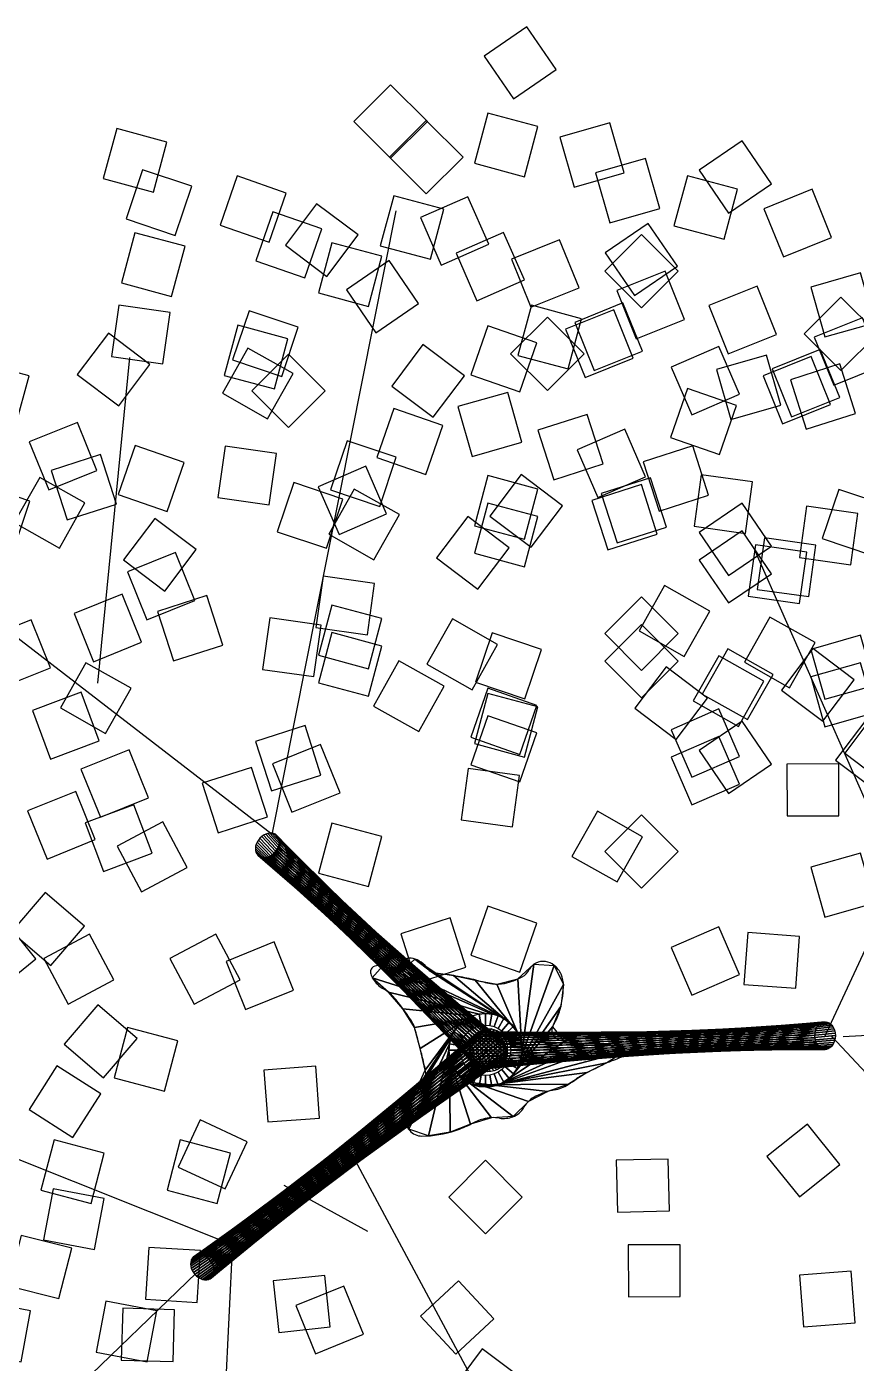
# Model space of a CAD drawing. Extents: x 186.4 to 233.1, y 208.5 to 248.3.
# Drawn here: x 188.636 to 191.114, y 219.913 to 223.906 of the extents above; entities that cross this region are included whole.
import ezdxf

# ---------------------------------------------------------------- set-up
doc = ezdxf.new("R2010")
doc.units = 0
doc.header["$MEASUREMENT"] = 0
doc.layers.get('0').update_dxf_attribs({"linetype": 'CONTINUOUS'})

msp = doc.modelspace()

# ---------------------------------------------------------------- linework, layer by layer
at = {"extrusion": (6.99446e-33, -1, -1.83772e-16)}
for p, q in [((189.3689, 221.4927, 3.9059), (189.7389, 223.3565, 4.9132)), ((188.8481, 221.9449, 4.3033), (188.944, 222.918, 5.201)), ((189.3689, 221.4927, 3.8579), (188.2656, 222.3424, 4.6939)), ((191.0751, 220.8897, 2.974), (192.3154, 220.9582, 3.8168))]:
    msp.add_line(p, q, dxfattribs=at)
for p, q in [((191.0203, 220.8897, 2.9877), (191.7124, 222.3835, 3.899)), ((191.2464, 221.3556, 3.2549), (190.8079, 222.3492, 3.2549)), ((191.0409, 220.8897, 2.9877), (191.9865, 219.8755, 3.899)), ((190.013, 220.8485, 1.7748), (189.1881, 220.1687, 2.7409)), ((189.2293, 220.2754, 2.6999), (188.3753, 220.6156, 3.2892)), ((189.6018, 220.547, 2.1928), (190.1021, 219.6151, 2.3298)), ((189.2499, 220.2754, 2.6999), (189.1948, 219.1012, 3.3166)), ((187.9915, 219.0738, 4.1731), (189.1427, 220.1839, 2.741))]:
    msp.add_line(p, q)
at = {"extrusion": (1, 0, 0)}
msp.add_line((189.6542, 220.3072, 2.7889), (189.405, 220.4442, 4.5226), dxfattribs=at)
msp.add_circle((190.0061, 220.8485, 0.3837), 0.1096)
at = {"extrusion": (0.668965, 4.71754e-17, 0.743294)}
msp.add_circle((220.8921, -139.9816, 130.012), 0.0411, dxfattribs=at)
for centre, radius, start, end in [((189.6771, 221.0848), 0.014, 116.5651, 165.1534), ((189.6909, 221.0571), 0.045, 90, 116.5651), ((189.6909, 221.0764), 0.0257, 38.5047, 90), ((189.7704, 221.1038), 0.0121, 154.9901, 208.6478), ((189.7882, 221.0955), 0.0317, 135, 154.9901), ((189.7515, 221.0935), 0.00945, 327.236, 28.6478), ((189.78, 221.1037), 0.0201, 109.8356, 135), ((189.7804, 221.1025), 0.0215, 78.6901, 109.8356), ((189.7663, 221.0318), 0.0935, 63.9144, 78.6901), ((189.7833, 221.0665), 0.0549, 31.0844, 63.9144), ((190.1746, 221.0707), 0.0421, 114.8329, 153.7271), ((190.1788, 221.0615), 0.0523, 82.875, 114.8329), ((190.1789, 221.0617), 0.052, 50.8437, 82.875), ((190.1663, 221.0463), 0.072, 23.9625, 50.8437), ((189.6855, 221.0825), 0.0228, 165.1534, 194.0362), ((189.7158, 221.0901), 0.054, 194.0362, 212.6826), ((189.7424, 221.1072), 0.0856, 212.6826, 239.7151), ((189.7336, 221.1104), 0.0289, 218.5047, 266.8249), ((189.7359, 221.1505), 0.0691, 266.8249, 284.0362), ((189.7498, 221.0945), 0.0114, 284.0362, 327.236), ((189.8552, 221.1099), 0.0291, 211.0844, 256.7005), ((189.9153, 221.3641), 0.2904, 256.7005, 262.7921), ((189.7734, 220.2418), 0.8409, 79.2134, 82.7921), ((189.7324, 220.0266), 1.06, 76.2545, 79.2134), ((190.0128, 221.2647), 0.2222, 282.9946, 297.6136), ((190.0933, 221.1109), 0.0486, 297.6136, 333.7271), ((190.1567, 221.042), 0.0825, 358.8846, 23.9625), ((189.6257, 220.9073), 0.1459, 39.0892, 59.7151), ((190.1424, 221.7029), 0.6658, 256.2545, 259.9882), ((190.0424, 221.1363), 0.0904, 259.9882, 282.9946), ((189.9612, 221.0458), 0.2779, 350.5377, 358.8846), ((189.1282, 220.5032), 0.7868, 33.6901, 39.0892), ((189.924, 221.052), 0.3157, 342.7063, 350.5377), ((189.7082, 220.8898), 0.0898, 17.6607, 33.6901), ((190.1129, 220.9932), 0.1178, 326.6173, 342.7063), ((189.2744, 220.7517), 0.545, 15.2551, 17.6607), ((190.2312, 220.9076), 0.0265, 174.3056, 198.4349), ((190.2449, 220.9062), 0.0403, 146.6173, 174.3056), ((190.2312, 220.9076), 0.0265, 198.4349, 222.5541), ((186.7337, 220.0588), 3.1784, 14.259, 15.2551), ((190.24, 220.9156), 0.0384, 222.5541, 249.444), ((190.2989, 221.0728), 0.2063, 249.444, 260.9596), ((190.3439, 221.3554), 0.4924, 260.9596, 265.2364), ((190.3666, 221.6273), 0.7652, 265.2364, 268.6669), ((190.3509, 220.954), 0.0917, 268.6669, 288.5891), ((190.3962, 220.8192), 0.0504, 81.6064, 108.5891), ((190.4004, 220.8474), 0.0219, 9.4623, 81.6064), ((188.3928, 220.4804), 1.4667, 12.5288, 14.259), ((190.4774, 220.5722), 0.2618, 109.8232, 116.0338), ((190.3259, 220.9923), 0.1848, 289.8232, 297.2171), ((190.4004, 220.8474), 0.0219, 297.2171, 9.4623), ((189.7942, 220.775), 0.0342, 309.1341, 8.4744), ((189.5637, 220.7406), 0.2672, 8.4744, 12.5288), ((190.5255, 220.3468), 0.4851, 116.5651, 118.508), ((193.2104, 214.977), 6.4888, 116.0338, 116.56505), ((189.8881, 220.6595), 0.1147, 129.1341, 160.4895), ((190.1903, 220.8466), 0.1186, 280.5887, 301.7835), ((190.069, 221.0424), 0.349, 301.7835, 306.8337), ((190.3553, 220.6602), 0.1286, 118.508, 126.8337), ((190.1543, 220.5652), 0.3971, 160.4895, 165.9638), ((190.1949, 220.635), 0.0854, 116.4237, 150.0684), ((190.251, 220.5221), 0.2115, 100.5887, 116.4237), ((189.8628, 220.638), 0.0966, 165.9638, 177.0743), ((190.0654, 220.7095), 0.064, 290.997, 330.0684), ((189.8036, 220.6411), 0.0373, 177.0743, 201.8014), ((189.8319, 220.6524), 0.0679, 201.8014, 220.0793), ((189.8173, 220.9049), 0.3126, 288.6134, 297.9226), ((190.0474, 220.4708), 0.1788, 105.6032, 117.9226), ((190.0299, 220.5333), 0.1138, 80.7564, 105.6032), ((190.0606, 220.7221), 0.0774, 260.7564, 290.997), ((189.8157, 220.6387), 0.0466, 220.0793, 270), ((189.8157, 220.9097), 0.3176, 270, 288.6134)]:
    msp.add_arc(centre, radius, start, end)
for points in [[(190.0898, 223.6908, 3.7414), (190.2178, 223.7784, 3.6318), (190.1302, 223.9064, 3.5222), (190.0023, 223.8188, 3.6318)], [(189.7228, 223.5139, 3.2206), (189.8325, 223.6235, 3.111), (189.7228, 223.7332, 3.0014), (189.6132, 223.6235, 3.111)], [(189.8294, 223.4073, 3.8716), (189.9391, 223.5169, 3.762), (189.8294, 223.6266, 3.6523), (189.7198, 223.5169, 3.762)], [(190.1226, 223.4581, 5.0228), (190.1629, 223.6078, 4.9132), (190.0132, 223.6481, 4.8036), (189.9729, 223.4984, 4.9132)], [(190.271, 223.4274, 3.0779), (190.4201, 223.47, 2.9683), (190.3775, 223.6191, 2.8587), (190.2284, 223.5765, 2.9683)], [(189.014, 223.4121, 3.81), (189.0543, 223.5619, 3.7003), (188.9046, 223.6022, 3.5907), (188.8643, 223.4525, 3.7003)], [(190.7325, 223.3497, 4.9954), (190.8605, 223.4372, 4.8858), (190.7729, 223.5652, 4.7761), (190.6449, 223.4776, 4.8858)], [(190.3776, 223.3208, 3.7289), (190.5267, 223.3634, 3.6193), (190.4841, 223.5125, 3.5096), (190.335, 223.4699, 3.6193)], [(189.0795, 223.2826, 4.9954), (189.1289, 223.4296, 4.8858), (188.9819, 223.479, 4.7761), (188.9325, 223.332, 4.8858)], [(189.3597, 223.2629, 3.3234), (189.4107, 223.4093, 3.2138), (189.2643, 223.4604, 3.1042), (189.2133, 223.314, 3.2138)], [(190.7188, 223.2712, 4.0292), (190.7591, 223.4209, 3.9196), (190.6094, 223.4612, 3.81), (190.5691, 223.3115, 3.9196)], [(190.8962, 223.2188, 3.529), (191.04, 223.2768, 3.4194), (190.982, 223.4206, 3.3097), (190.8382, 223.3626, 3.4194)], [(189.5321, 223.1606, 4.9829), (189.6255, 223.2844, 4.8733), (189.5017, 223.3777, 4.7636), (189.4083, 223.2539, 4.8733)], [(189.8416, 223.2115, 3.7894), (189.8819, 223.3612, 3.6798), (189.7322, 223.4015, 3.5701), (189.6919, 223.2518, 3.6798)], [(189.8736, 223.1944, 3.3783), (190.0158, 223.2563, 3.2686), (189.9539, 223.3985, 3.159), (189.8117, 223.3366, 3.2686)], [(189.4663, 223.1563, 3.9744), (189.5173, 223.3027, 3.8648), (189.3709, 223.3538, 3.7551), (189.3199, 223.2074, 3.8648)], [(190.4515, 223.1031, 3.762), (190.5794, 223.1906, 3.6523), (190.4919, 223.3186, 3.5427), (190.3639, 223.231, 3.6523)], [(189.0684, 223.1007, 4.413), (189.1087, 223.2505, 4.3033), (188.959, 223.2908, 4.1937), (188.9187, 223.141, 4.3033)], [(189.6567, 223.071, 5.064), (189.697, 223.2207, 4.9543), (189.5472, 223.261, 4.8447), (189.5069, 223.1113, 4.9543)], [(189.9802, 223.0878, 4.0292), (190.1224, 223.1497, 3.9196), (190.0605, 223.2919, 3.81), (189.9183, 223.23, 3.9196)], [(190.142, 223.0681, 2.9123), (190.2858, 223.1261, 2.8026), (190.2278, 223.2699, 2.693), (190.084, 223.2119, 2.8026)], [(190.4721, 223.0661, 5.1256), (190.5817, 223.1758, 5.016), (190.4721, 223.2854, 4.9063), (190.3625, 223.1758, 5.016)], [(189.6783, 222.9923, 4.3856), (189.8062, 223.0799, 4.2759), (189.7187, 223.2078, 4.1663), (189.5907, 223.1203, 4.2759)], [(190.4568, 222.9741, 4.8173), (190.6006, 223.0321, 4.7076), (190.5426, 223.1759, 4.598), (190.3988, 223.1179, 4.7076)], [(191.0203, 222.9796, 4.9829), (191.1694, 223.0222, 4.8733), (191.1268, 223.1713, 4.7636), (190.9777, 223.1287, 4.8733)], [(190.7317, 222.9293, 2.8712), (190.8755, 222.9873, 2.7615), (190.8175, 223.1311, 2.6519), (190.6737, 223.0731, 2.7615)], [(191.0683, 222.8793, 4.132), (191.1779, 222.9889, 4.0224), (191.0683, 223.0985, 3.9127), (190.9586, 222.9889, 4.0224)], [(189.0424, 222.8994, 5.1256), (189.0639, 223.053, 5.016), (188.9103, 223.0745, 4.9063), (188.8889, 222.9209, 5.016)], [(189.3973, 222.8614, 3.392), (189.4467, 223.0084, 3.2823), (189.2997, 223.0578, 3.1727), (189.2503, 222.9108, 3.2823)], [(190.2528, 222.8841, 4.0703), (190.2931, 223.0338, 3.9607), (190.1434, 223.0741, 3.8511), (190.1031, 222.9244, 3.9607)], [(190.3036, 222.8585, 5.8314), (190.4474, 222.9165, 5.7218), (190.3894, 223.0603, 5.6121), (190.2456, 223.0023, 5.7218)], [(190.331, 222.8792, 2.4874), (190.4748, 222.9372, 2.3778), (190.4168, 223.081, 2.2682), (190.273, 223.023, 2.3778)], [(189.3756, 222.8244, 3.8305), (189.4159, 222.9741, 3.7209), (189.2662, 223.0144, 3.6112), (189.2259, 222.8647, 3.7209)], [(190.1911, 222.8195, 3.8922), (190.3007, 222.9292, 3.7825), (190.1911, 223.0388, 3.6729), (190.0814, 222.9292, 3.7825)], [(191.0465, 222.8353, 4.7761), (191.1903, 222.8933, 4.6665), (191.1323, 223.0371, 4.5569), (190.9885, 222.9791, 4.6665)], [(188.9104, 222.7739, 4.0167), (189.0038, 222.8977, 3.9071), (188.88, 222.991, 3.7974), (188.7866, 222.8672, 3.9071)], [(190.1089, 222.8152, 5.2284), (190.16, 222.9616, 5.1188), (190.0136, 223.0127, 5.0091), (189.9625, 222.8663, 5.1188)], [(189.3552, 222.7352, 5.2832), (189.4314, 222.8702, 5.1736), (189.2964, 222.9464, 5.064), (189.2201, 222.8114, 5.1736)], [(189.8499, 222.7394, 3.3794), (189.9433, 222.8632, 3.2698), (189.8195, 222.9565, 3.1602), (189.7261, 222.8327, 3.2698)], [(190.6229, 222.7467, 5.2832), (190.765, 222.8085, 5.1736), (190.7031, 222.9507, 5.064), (190.561, 222.8888, 5.1736)], [(190.9207, 222.7404, 2.4463), (191.0645, 222.7984, 2.3367), (191.0065, 222.9422, 2.227), (190.8627, 222.8842, 2.3367)], [(188.6024, 222.7136, 4.4541), (188.6427, 222.8633, 4.3444), (188.493, 222.9037, 4.2348), (188.4527, 222.7539, 4.3444)], [(189.4179, 222.7088, 4.5158), (189.5275, 222.8184, 4.4061), (189.4179, 222.9281, 4.2965), (189.3082, 222.8184, 4.4061)], [(190.7393, 222.733, 3.7495), (190.8883, 222.7756, 3.6398), (190.8458, 222.9247, 3.5302), (190.6967, 222.8821, 3.6398)], [(190.8933, 222.7197, 5.7903), (191.0371, 222.7777, 5.6807), (190.9791, 222.9215, 5.571), (190.8353, 222.8635, 5.6807)], [(190.9644, 222.7037, 3.6935), (191.1121, 222.7512, 3.5838), (191.0647, 222.8988, 3.4742), (190.917, 222.8514, 3.5838)], [(189.9661, 222.6223, 4.373), (190.1151, 222.6649, 4.2634), (190.0725, 222.814, 4.1538), (189.9235, 222.7714, 4.2634)], [(190.7051, 222.6283, 4.2348), (190.7562, 222.7747, 4.1252), (190.6098, 222.8258, 4.0155), (190.5587, 222.6794, 4.1252)], [(189.8279, 222.5686, 3.995), (189.879, 222.715, 3.8853), (189.7326, 222.7661, 3.7757), (189.6815, 222.6197, 3.8853)], [(190.2102, 222.553, 3.0767), (190.3579, 222.6005, 2.9671), (190.3104, 222.7481, 2.8575), (190.1628, 222.7007, 2.9671)], [(188.8452, 222.5806, 3.4194), (188.7872, 222.7244, 3.3097), (188.6434, 222.6664, 3.2001), (188.7014, 222.5226, 3.3097)], [(190.3418, 222.5001, 4.0498), (190.484, 222.5619, 3.9402), (190.4221, 222.7041, 3.8305), (190.2799, 222.6422, 3.9402)], [(189.0547, 222.4578, 4.6185), (189.1057, 222.6042, 4.5089), (188.9593, 222.6553, 4.3993), (188.9083, 222.5089, 4.5089)], [(189.6903, 222.473, 5.9274), (189.7398, 222.62, 5.8177), (189.5928, 222.6694, 5.7081), (189.5434, 222.5224, 5.8177)], [(188.9037, 222.4803, 5.2284), (188.8562, 222.628, 5.1188), (188.7086, 222.5806, 5.0091), (188.756, 222.4329, 5.1188)], [(189.3602, 222.4782, 3.5222), (189.3817, 222.6318, 3.4125), (189.2281, 222.6533, 3.3029), (189.2067, 222.4997, 3.4125)], [(190.525, 222.459, 4.9817), (190.6726, 222.5064, 4.8721), (190.6252, 222.654, 4.7624), (190.4776, 222.6066, 4.8721)], [(189.5686, 222.3893, 4.6734), (189.7108, 222.4512, 4.5637), (189.6489, 222.5934, 4.4541), (189.5067, 222.5315, 4.5637)], [(188.5957, 222.3424, 4.3856), (188.6451, 222.4894, 4.2759), (188.4981, 222.5388, 4.1663), (188.4487, 222.3918, 4.2759)], [(188.7335, 222.3485, 4.317), (188.8097, 222.4835, 4.2074), (188.6747, 222.5598, 4.0978), (188.5985, 222.4247, 4.2074)], [(189.5309, 222.3481, 3.5016), (189.5803, 222.4951, 3.392), (189.4333, 222.5445, 3.2823), (189.3839, 222.3975, 3.392)], [(190.1226, 222.3754, 5.7286), (190.1629, 222.5251, 5.619), (190.0132, 222.5654, 5.5094), (189.9729, 222.4157, 5.619)], [(190.143, 222.351, 5.9148), (190.2363, 222.4748, 5.8052), (190.1125, 222.5681, 5.6956), (190.0192, 222.4443, 5.8052)], [(190.3718, 222.3434, 5.9959), (190.5195, 222.3908, 5.8862), (190.4721, 222.5385, 5.7766), (190.3244, 222.4911, 5.8862)], [(190.3992, 222.3641, 2.6519), (190.5468, 222.4115, 2.5423), (190.4994, 222.5591, 2.4326), (190.3518, 222.5117, 2.5423)], [(190.6293, 222.4143, 2.974), (190.7829, 222.3928, 2.8643), (190.8043, 222.5463, 2.7547), (190.6508, 222.5678, 2.8643)], [(189.673, 222.314, 3.6798), (189.7492, 222.449, 3.5701), (189.6142, 222.5252, 3.4605), (189.538, 222.3902, 3.5701)], [(191.0125, 222.3772, 2.8438), (191.1594, 222.3278, 2.7341), (191.2089, 222.4747, 2.6245), (191.0619, 222.5242, 2.7341)], [(190.1226, 222.2932, 2.508), (190.1629, 222.4429, 2.3984), (190.0132, 222.4832, 2.2887), (189.9729, 222.3335, 2.3984)], [(190.7325, 222.267, 5.7012), (190.8605, 222.3545, 5.5916), (190.7729, 222.4825, 5.4819), (190.6449, 222.395, 5.5916)], [(190.9441, 222.3202, 4.8789), (191.0976, 222.2987, 4.7693), (191.1191, 222.4523, 4.6597), (190.9656, 222.4738, 4.7693)], [(189.0483, 222.2204, 4.373), (189.1417, 222.3442, 4.2634), (189.0179, 222.4375, 4.1538), (188.9245, 222.3137, 4.2634)], [(189.9835, 222.2261, 3.4891), (190.0769, 222.3499, 3.3794), (189.9531, 222.4433, 3.2698), (189.8597, 222.3195, 3.3794)], [(190.7325, 222.1848, 2.4806), (190.8605, 222.2723, 2.3709), (190.7729, 222.4003, 2.2613), (190.6449, 222.3127, 2.3709)], [(190.8183, 222.2253, 2.5491), (190.9718, 222.2038, 2.4395), (190.9933, 222.3574, 2.3298), (190.8397, 222.3789, 2.4395)], [(189.1382, 222.1922, 5.9548), (189.0802, 222.336, 5.8451), (188.9364, 222.278, 5.7355), (188.9944, 222.1342, 5.8451)], [(190.7909, 222.2047, 5.8931), (190.9445, 222.1832, 5.7835), (190.966, 222.3367, 5.6738), (190.8124, 222.3582, 5.7835)], [(189.6533, 222.0899, 6.0576), (189.6747, 222.2434, 5.9479), (189.5212, 222.2649, 5.8383), (189.4997, 222.1113, 5.9479)], [(190.4651, 222.1015, 3.1316), (190.6001, 222.0253, 3.0219), (190.6763, 222.1603, 2.9123), (190.5413, 222.2365, 3.0219)], [(188.9788, 222.0673, 3.529), (188.9208, 222.2111, 3.4194), (188.777, 222.1531, 3.3097), (188.835, 222.0093, 3.4194)], [(189.2215, 222.0592, 3.6249), (189.174, 222.2068, 3.5153), (189.0264, 222.1594, 3.4057), (189.0738, 222.0117, 3.5153)], [(189.6567, 221.9883, 5.7698), (189.697, 222.138, 5.6601), (189.5472, 222.1783, 5.5505), (189.5069, 222.0286, 5.6601)], [(190.4721, 221.9834, 5.8314), (190.5817, 222.0931, 5.7218), (190.4721, 222.2027, 5.6121), (190.3625, 222.0931, 5.7218)], [(189.4938, 221.965, 3.6318), (189.5153, 222.1185, 3.5222), (189.3617, 222.14, 3.4125), (189.3403, 221.9864, 3.5222)], [(189.966, 221.9256, 6.2152), (190.0422, 222.0607, 6.1055), (189.9072, 222.1369, 5.9959), (189.831, 222.0018, 6.1055)], [(190.7799, 222.0075, 5.0365), (190.9149, 221.9313, 4.9269), (190.9911, 222.0663, 4.8173), (190.8561, 222.1425, 4.9269)], [(188.7064, 221.9909, 3.4605), (188.6484, 222.1347, 3.3508), (188.5046, 222.0767, 3.2412), (188.5626, 221.9329, 3.3508)], [(189.6567, 221.9061, 2.5491), (189.697, 222.0558, 2.4395), (189.5472, 222.0961, 2.3298), (189.5069, 221.9464, 2.4395)], [(190.1237, 221.8987, 5.6327), (190.1731, 222.0456, 5.5231), (190.0261, 222.0951, 5.4134), (189.9767, 221.9481, 5.5231)], [(190.4721, 221.9012, 2.6108), (190.5817, 222.0109, 2.5011), (190.4721, 222.1205, 2.3915), (190.3625, 222.0109, 2.5011)], [(191.0203, 221.897, 5.6887), (191.1694, 221.9396, 5.5791), (191.1268, 222.0886, 5.4694), (190.9777, 222.046, 5.5791)], [(190.6267, 221.8919, 6.0507), (190.7617, 221.8157, 5.9411), (190.8379, 221.9507, 5.8314), (190.7029, 222.0269, 5.9411)], [(190.654, 221.9125, 2.7067), (190.7891, 221.8363, 2.5971), (190.8653, 221.9714, 2.4874), (190.7303, 222.0476, 2.5971)], [(190.8904, 221.9246, 2.8313), (191.0142, 221.8312, 2.7216), (191.1076, 221.955, 2.612), (190.9838, 222.0484, 2.7216)], [(188.8714, 221.795, 4.6734), (188.9476, 221.93, 4.5637), (188.8126, 222.0063, 4.4541), (188.7363, 221.8712, 4.5637)], [(189.8066, 221.8007, 3.7894), (189.8828, 221.9358, 3.6798), (189.7478, 222.012, 3.5701), (189.6716, 221.8769, 3.6798)], [(190.5763, 221.7766, 5.6202), (190.6697, 221.9004, 5.5106), (190.5459, 221.9938, 5.4009), (190.4525, 221.87, 5.5106)], [(191.0203, 221.8147, 2.4681), (191.1694, 221.8573, 2.3584), (191.1268, 222.0064, 2.2488), (190.9777, 221.9638, 2.3584)], [(188.8524, 221.7725, 4.373), (188.7984, 221.9179, 4.2634), (188.653, 221.8639, 4.1538), (188.707, 221.7186, 4.2634)], [(190.1089, 221.7325, 5.9342), (190.16, 221.8789, 5.8246), (190.0136, 221.93, 5.7149), (189.9625, 221.7836, 5.8246)], [(190.1226, 221.7244, 5.6601), (190.1629, 221.8741, 5.5505), (190.0132, 221.9145, 5.4408), (189.9729, 221.7647, 5.5505)], [(190.6229, 221.664, 5.989), (190.765, 221.7259, 5.8794), (190.7031, 221.868, 5.7698), (190.561, 221.8061, 5.8794)], [(191.0794, 221.7356, 2.4064), (191.2032, 221.6423, 2.2968), (191.2966, 221.7661, 2.1871), (191.1728, 221.8594, 2.2968)], [(189.5145, 221.6708, 6.1603), (189.4671, 221.8184, 6.0507), (189.3195, 221.771, 5.9411), (189.3669, 221.6234, 6.0507)], [(190.1089, 221.6503, 2.7136), (190.16, 221.7967, 2.6039), (190.0136, 221.8477, 2.4943), (189.9625, 221.7013, 2.6039)], [(190.7325, 221.616, 5.6327), (190.8605, 221.7036, 5.5231), (190.7729, 221.8315, 5.4134), (190.6449, 221.744, 5.5231)], [(191.0521, 221.715, 5.7504), (191.1759, 221.6216, 5.6407), (191.2692, 221.7454, 5.5311), (191.1454, 221.8388, 5.6407)], [(190.6229, 221.5817, 2.7684), (190.765, 221.6436, 2.6587), (190.7031, 221.7858, 2.5491), (190.561, 221.7239, 2.6587)], [(188.9994, 221.6026, 5.9959), (188.9414, 221.7464, 5.8862), (188.7976, 221.6884, 5.7766), (188.8556, 221.5446, 5.8862)], [(189.5716, 221.6179, 5.6601), (189.5136, 221.7617, 5.5505), (189.3698, 221.7037, 5.4408), (189.4278, 221.5599, 5.5505)], [(190.907, 221.5486, 4.4541), (191.062, 221.5489, 4.3444), (191.0618, 221.7039, 4.2348), (190.9067, 221.7036, 4.3444)], [(189.3551, 221.5459, 3.7346), (189.3076, 221.6935, 3.6249), (189.16, 221.6461, 3.5153), (189.2074, 221.4985, 3.6249)], [(190.0866, 221.5155, 5.7629), (190.1081, 221.6691, 5.6533), (189.9545, 221.6905, 5.5436), (189.9331, 221.537, 5.6533)], [(188.84, 221.4777, 3.5701), (188.782, 221.6215, 3.4605), (188.6382, 221.5635, 3.3508), (188.6962, 221.4197, 3.4605)], [(189.01, 221.4368, 5.9217), (188.956, 221.5821, 5.8121), (188.8106, 221.5282, 5.7024), (188.8646, 221.3828, 5.8121)], [(190.3994, 221.3513, 5.9205), (190.4756, 221.4863, 5.8109), (190.3406, 221.5625, 5.7012), (190.2644, 221.4275, 5.8109)], [(190.4721, 221.3325, 5.7629), (190.5817, 221.4421, 5.6533), (190.4721, 221.5517, 5.5436), (190.3625, 221.4421, 5.6533)], [(189.1153, 221.3943, 4.6734), (189.0427, 221.5312, 4.5637), (188.9057, 221.4586, 4.4541), (188.9784, 221.3216, 4.5637)], [(189.9616, 220.8329, 1.7337), (189.9614, 220.8424, 1.7337), (189.362, 221.4971, 3.847), (189.3558, 221.496, 3.8436)], [(189.9614, 220.8424, 1.7337), (189.9628, 220.8519, 1.7337), (189.368, 221.4971, 3.8509), (189.362, 221.4971, 3.847)], [(189.9628, 220.8519, 1.7337), (189.9658, 220.861, 1.7337), (189.3736, 221.4959, 3.8553), (189.368, 221.4971, 3.8509)], [(189.6567, 221.3373, 5.7012), (189.697, 221.487, 5.5916), (189.5472, 221.5274, 5.4819), (189.5069, 221.3776, 5.5916)], [(190.0223, 220.7846, 1.7337), (190.0127, 220.7844, 1.7337), (189.3194, 221.4577, 3.8436), (189.3186, 221.4514, 3.847)], [(190.0127, 220.7844, 1.7337), (190.0033, 220.7858, 1.7337), (189.3212, 221.464, 3.8409), (189.3194, 221.4577, 3.8436)], [(190.0033, 220.7858, 1.7337), (189.9942, 220.7888, 1.7337), (189.3241, 221.4703, 3.8388), (189.3212, 221.464, 3.8409)], [(189.9942, 220.7888, 1.7337), (189.9858, 220.7934, 1.7337), (189.3278, 221.4763, 3.8376), (189.3241, 221.4703, 3.8388)], [(189.9858, 220.7934, 1.7337), (189.9783, 220.7993, 1.7337), (189.3324, 221.4818, 3.8372), (189.3278, 221.4763, 3.8376)], [(189.9783, 220.7993, 1.7337), (189.972, 220.8065, 1.7337), (189.3377, 221.4866, 3.8376), (189.3324, 221.4818, 3.8372)], [(189.972, 220.8065, 1.7337), (189.967, 220.8146, 1.7337), (189.3434, 221.4907, 3.8388), (189.3377, 221.4866, 3.8376)], [(189.967, 220.8146, 1.7337), (189.9635, 220.8235, 1.7337), (189.3495, 221.4938, 3.8409), (189.3434, 221.4907, 3.8388)], [(189.9635, 220.8235, 1.7337), (189.9616, 220.8329, 1.7337), (189.3558, 221.496, 3.8436), (189.3495, 221.4938, 3.8409)], [(189.9658, 220.861, 1.7337), (189.9704, 220.8694, 1.7337), (189.3786, 221.4937, 3.8599), (189.3736, 221.4959, 3.8553)], [(189.9704, 220.8694, 1.7337), (189.9763, 220.8768, 1.7337), (189.3829, 221.4905, 3.8647), (189.3786, 221.4937, 3.8599)], [(189.9763, 220.8768, 1.7337), (189.9835, 220.8832, 1.7337), (189.3863, 221.4864, 3.8695), (189.3829, 221.4905, 3.8647)], [(190.0289, 220.8924, 1.7337), (190.0379, 220.8894, 1.7337), (189.3851, 221.4512, 3.8905), (189.3879, 221.4574, 3.8885)], [(189.9835, 220.8832, 1.7337), (189.9916, 220.8882, 1.7337), (189.3887, 221.4816, 3.8741), (189.3863, 221.4864, 3.8695)], [(190.0194, 220.8938, 1.7337), (190.0289, 220.8924, 1.7337), (189.3879, 221.4574, 3.8885), (189.3897, 221.4638, 3.8857)], [(189.9916, 220.8882, 1.7337), (190.0005, 220.8917, 1.7337), (189.3902, 221.476, 3.8784), (189.3887, 221.4816, 3.8741)], [(190.0099, 220.8936, 1.7337), (190.0194, 220.8938, 1.7337), (189.3897, 221.4638, 3.8857), (189.3905, 221.47, 3.8824)], [(190.0005, 220.8917, 1.7337), (190.0099, 220.8936, 1.7337), (189.3905, 221.47, 3.8824), (189.3902, 221.476, 3.8784)], [(190.0317, 220.7865, 1.7337), (190.0223, 220.7846, 1.7337), (189.3186, 221.4514, 3.847), (189.319, 221.4454, 3.8509)], [(190.0405, 220.79, 1.7337), (190.0317, 220.7865, 1.7337), (189.319, 221.4454, 3.8509), (189.3204, 221.4399, 3.8553)], [(190.0487, 220.795, 1.7337), (190.0405, 220.79, 1.7337), (189.3204, 221.4399, 3.8553), (189.3229, 221.435, 3.8599)], [(190.0558, 220.8014, 1.7337), (190.0487, 220.795, 1.7337), (189.3229, 221.435, 3.8599), (189.3263, 221.4309, 3.8647)], [(190.0618, 220.8089, 1.7337), (190.0558, 220.8014, 1.7337), (189.3263, 221.4309, 3.8647), (189.3306, 221.4277, 3.8695)], [(190.0664, 220.8173, 1.7337), (190.0618, 220.8089, 1.7337), (189.3306, 221.4277, 3.8695), (189.3356, 221.4255, 3.8741)], [(190.0694, 220.8263, 1.7337), (190.0664, 220.8173, 1.7337), (189.3356, 221.4255, 3.8741), (189.3412, 221.4244, 3.8784)], [(190.0708, 220.8358, 1.7337), (190.0694, 220.8263, 1.7337), (189.3412, 221.4244, 3.8784), (189.3471, 221.4244, 3.8824)], [(190.0705, 220.8453, 1.7337), (190.0708, 220.8358, 1.7337), (189.3471, 221.4244, 3.8824), (189.3534, 221.4254, 3.8857)], [(190.0686, 220.8547, 1.7337), (190.0705, 220.8453, 1.7337), (189.3534, 221.4254, 3.8857), (189.3596, 221.4276, 3.8885)], [(190.0651, 220.8636, 1.7337), (190.0686, 220.8547, 1.7337), (189.3596, 221.4276, 3.8885), (189.3657, 221.4308, 3.8905)], [(190.0601, 220.8717, 1.7337), (190.0651, 220.8636, 1.7337), (189.3657, 221.4308, 3.8905), (189.3715, 221.4348, 3.8918)], [(190.0538, 220.8789, 1.7337), (190.0601, 220.8717, 1.7337), (189.3715, 221.4348, 3.8918), (189.3767, 221.4397, 3.8922)], [(190.0463, 220.8848, 1.7337), (190.0538, 220.8789, 1.7337), (189.3767, 221.4397, 3.8922), (189.3813, 221.4452, 3.8918)], [(190.0379, 220.8894, 1.7337), (190.0463, 220.8848, 1.7337), (189.3813, 221.4452, 3.8918), (189.3851, 221.4512, 3.8905)], [(191.0203, 221.246, 5.6202), (191.1694, 221.2886, 5.5106), (191.1268, 221.4377, 5.4009), (190.9777, 221.3951, 5.5106)], [(188.8084, 221.2193, 4.5158), (188.6907, 221.3202, 4.4061), (188.5898, 221.2024, 4.2965), (188.7076, 221.1015, 4.4061)], [(190.1089, 221.0815, 5.8657), (190.16, 221.2279, 5.756), (190.0136, 221.279, 5.6464), (189.9625, 221.1326, 5.756)], [(188.6633, 221.1213, 5.9342), (188.5661, 221.2421, 5.8246), (188.4453, 221.1449, 5.7149), (188.5424, 221.0241, 5.8246)], [(189.9479, 221.0964, 5.8657), (189.9004, 221.2441, 5.756), (189.7528, 221.1966, 5.6464), (189.8002, 221.049, 5.756)], [(190.6229, 221.013, 5.9205), (190.765, 221.0749, 5.8109), (190.7031, 221.217, 5.7012), (190.561, 221.1552, 5.8109)], [(188.8961, 221.0585, 3.2275), (188.8234, 221.1955, 3.1179), (188.6864, 221.1228, 3.0082), (188.7591, 220.9858, 3.1179)], [(189.2729, 221.0585, 6.222), (189.2003, 221.1955, 6.1124), (189.0633, 221.1228, 6.0027), (189.136, 220.9858, 6.1124)], [(190.7785, 221.0451, 4.6185), (190.9332, 221.0342, 4.5089), (190.9441, 221.1888, 4.3993), (190.7895, 221.1998, 4.5089)], [(189.4328, 221.0282, 5.7012), (189.3748, 221.172, 5.5916), (189.231, 221.114, 5.4819), (189.289, 220.9702, 5.5916)], [(190.0252, 220.9565, 0.3837), (190.0061, 220.9582, 0.3837), (189.668, 221.065), (189.6994, 221.1006)], [(190.0436, 220.9516, 0.3837), (190.0252, 220.9565, 0.3837), (189.6994, 221.1006), (189.758, 221.0865)], [(190.061, 220.9435, 0.3837), (190.0436, 220.9516, 0.3837), (189.758, 221.0865), (189.7947, 221.1209)], [(190.0766, 220.9325, 0.3837), (190.061, 220.9435, 0.3837), (189.7947, 221.1209), (189.846, 221.0822)], [(190.1158, 220.8485, 0.3837), (190.1141, 220.8676, 0.3837), (190.1031, 221.0617), (190.1504, 221.1052)], [(190.1092, 220.811, 0.3837), (190.1141, 220.8295, 0.3837), (190.2117, 221.1021), (190.2391, 221.0445)], [(190.1141, 220.8295, 0.3837), (190.1158, 220.8485, 0.3837), (190.1504, 221.1052), (190.2117, 221.1021)], [(190.0061, 220.9582, 0.3837), (189.9871, 220.9565, 0.3837), (189.7163, 221.0216), (189.668, 221.065)], [(190.0901, 220.919, 0.3837), (190.0766, 220.9325, 0.3837), (189.846, 221.0822), (189.9108, 221.0714)], [(190.1011, 220.9034, 0.3837), (190.0901, 220.919, 0.3837), (189.9108, 221.0714), (189.9753, 221.0583)], [(190.1092, 220.886, 0.3837), (190.1011, 220.9034, 0.3837), (189.9753, 221.0583), (190.0398, 221.0459)], [(190.1141, 220.8676, 0.3837), (190.1092, 220.886, 0.3837), (190.0398, 221.0459), (190.1031, 221.0617)], [(189.9871, 220.9565, 0.3837), (189.9686, 220.9516, 0.3837), (189.7597, 220.9725), (189.7163, 221.0216)], [(190.1011, 220.7937, 0.3837), (190.1092, 220.811, 0.3837), (190.2391, 221.0445), (190.2312, 220.9794)], [(188.966, 220.8835, 6.0644), (188.8483, 220.9844, 5.9548), (188.7474, 220.8666, 5.8451), (188.8652, 220.7658, 5.9548)], [(190.0901, 220.7781, 0.3837), (190.1011, 220.7937, 0.3837), (190.2312, 220.9794), (190.2067, 220.9188)], [(189.9686, 220.9516, 0.3837), (189.9513, 220.9435, 0.3837), (189.7938, 220.9167), (189.7597, 220.9725)], [(189.9513, 220.9435, 0.3837), (189.9357, 220.9325, 0.3837), (189.8113, 220.8533), (189.7938, 220.9167)], [(189.9513, 220.9435, 0.3837), (189.9357, 220.9325, 0.3837), (189.9577, 220.9063, 1.7953), (189.9684, 220.9138, 1.7953)], [(189.9686, 220.9516, 0.3837), (189.9513, 220.9435, 0.3837), (189.9684, 220.9138, 1.7953), (189.9804, 220.9194, 1.7953)], [(189.9871, 220.9565, 0.3837), (189.9686, 220.9516, 0.3837), (189.9804, 220.9194, 1.7953), (189.993, 220.9228, 1.7953)], [(190.0061, 220.9582, 0.3837), (189.9871, 220.9565, 0.3837), (189.993, 220.9228, 1.7953), (190.0061, 220.9239, 1.7953)], [(190.0252, 220.9565, 0.3837), (190.0061, 220.9582, 0.3837), (190.0061, 220.9239, 1.7953), (190.0192, 220.9228, 1.7953)], [(190.0436, 220.9516, 0.3837), (190.0252, 220.9565, 0.3837), (190.0192, 220.9228, 1.7953), (190.0319, 220.9194, 1.7953)], [(190.061, 220.9435, 0.3837), (190.0436, 220.9516, 0.3837), (190.0319, 220.9194, 1.7953), (190.0438, 220.9138, 1.7953)], [(190.0766, 220.9325, 0.3837), (190.061, 220.9435, 0.3837), (190.0438, 220.9138, 1.7953), (190.0546, 220.9063, 1.7953)], [(189.0867, 220.8766, 4.6185), (188.9368, 220.9162, 4.5089), (188.8971, 220.7663, 4.3993), (189.0471, 220.7267, 4.5089)], [(189.9732, 220.8915, 1.7337), (189.9797, 220.8985, 1.7337), (189.1834, 220.2197, 2.7684), (189.1783, 220.2247, 2.768)], [(189.9797, 220.8985, 1.7337), (189.9873, 220.9042, 1.7337), (189.1878, 220.2141, 2.768), (189.1834, 220.2197, 2.7684)], [(189.9873, 220.9042, 1.7337), (189.9958, 220.9085, 1.7337), (189.1914, 220.208, 2.7667), (189.1878, 220.2141, 2.768)], [(190.0501, 220.9009, 1.7337), (190.0571, 220.8943, 1.7337), (189.1881, 220.1687, 2.7409), (189.1917, 220.1727, 2.7457)], [(189.9958, 220.9085, 1.7337), (190.005, 220.9113, 1.7337), (189.1941, 220.2017, 2.7647), (189.1914, 220.208, 2.7667)], [(190.0421, 220.9061, 1.7337), (190.0501, 220.9009, 1.7337), (189.1917, 220.1727, 2.7457), (189.1943, 220.1775, 2.7503)], [(190.005, 220.9113, 1.7337), (190.0145, 220.9125, 1.7337), (189.1957, 220.1953, 2.7619), (189.1941, 220.2017, 2.7647)], [(190.0333, 220.9098, 1.7337), (190.0421, 220.9061, 1.7337), (189.1943, 220.1775, 2.7503), (189.1958, 220.183, 2.7546)], [(190.0145, 220.9125, 1.7337), (190.024, 220.912, 1.7337), (189.1963, 220.189, 2.7586), (189.1957, 220.1953, 2.7619)], [(190.024, 220.912, 1.7337), (190.0333, 220.9098, 1.7337), (189.1958, 220.183, 2.7546), (189.1963, 220.189, 2.7586)], [(189.9112, 220.9034, 0.3837), (189.9031, 220.886, 0.3837), (189.7727, 220.675), (189.8008, 220.7338)], [(189.9221, 220.919, 0.3837), (189.9112, 220.9034, 0.3837), (189.8008, 220.7338), (189.8264, 220.7893)], [(189.9357, 220.9325, 0.3837), (189.9221, 220.919, 0.3837), (189.8264, 220.7893), (189.8113, 220.8533)], [(189.9112, 220.9034, 0.3837), (189.9031, 220.886, 0.3837), (189.9353, 220.8743, 1.7953), (189.9409, 220.8862, 1.7953)], [(189.9221, 220.919, 0.3837), (189.9112, 220.9034, 0.3837), (189.9409, 220.8862, 1.7953), (189.9484, 220.897, 1.7953)], [(189.9357, 220.9325, 0.3837), (189.9221, 220.919, 0.3837), (189.9484, 220.897, 1.7953), (189.9577, 220.9063, 1.7953)], [(189.9942, 220.9001, 1.7748), (189.9856, 220.896, 1.7748), (190.9945, 220.8716, 3.0182), (190.9922, 220.8781, 3.0203)], [(190.0035, 220.9025, 1.7748), (189.9942, 220.9001, 1.7748), (190.9922, 220.8781, 3.0203), (190.9909, 220.885, 3.0215)], [(190.013, 220.9034, 1.7748), (190.0035, 220.9025, 1.7748), (190.9909, 220.885, 3.0215), (190.9904, 220.8921, 3.0219)], [(190.0225, 220.9025, 1.7748), (190.013, 220.9034, 1.7748), (190.9904, 220.8921, 3.0219), (190.9909, 220.8993, 3.0215)], [(190.013, 220.7937, 1.7748), (190.0225, 220.7946, 1.7748), (191.051, 220.8993, 2.9673), (191.0515, 220.8921, 2.9669)], [(190.0225, 220.7946, 1.7748), (190.0317, 220.797, 1.7748), (191.0497, 220.9062, 2.9686), (191.051, 220.8993, 2.9673)], [(190.0317, 220.9001, 1.7748), (190.0225, 220.9025, 1.7748), (190.9909, 220.8993, 3.0215), (190.9922, 220.9062, 3.0203)], [(190.0317, 220.797, 1.7748), (190.0404, 220.8011, 1.7748), (191.0474, 220.9127, 2.9706), (191.0497, 220.9062, 2.9686)], [(190.0404, 220.896, 1.7748), (190.0317, 220.9001, 1.7748), (190.9922, 220.9062, 3.0203), (190.9945, 220.9127, 3.0182)], [(190.0404, 220.8011, 1.7748), (190.0482, 220.8065, 1.7748), (191.0444, 220.9186, 2.9734), (191.0474, 220.9127, 2.9706)], [(190.0482, 220.8905, 1.7748), (190.0404, 220.896, 1.7748), (190.9945, 220.9127, 3.0182), (190.9975, 220.9186, 3.0155)], [(190.0482, 220.8065, 1.7748), (190.055, 220.8133, 1.7748), (191.0406, 220.9236, 2.9767), (191.0444, 220.9186, 2.9734)], [(190.055, 220.8838, 1.7748), (190.0482, 220.8905, 1.7748), (190.9975, 220.9186, 3.0155), (191.0013, 220.9236, 3.0121)], [(190.0901, 220.919, 0.3837), (190.0766, 220.9325, 0.3837), (190.0546, 220.9063, 1.7953), (190.0639, 220.897, 1.7953)], [(190.055, 220.8133, 1.7748), (190.0605, 220.8211, 1.7748), (191.0362, 220.9278, 2.9807), (191.0406, 220.9236, 2.9767)], [(190.0605, 220.8759, 1.7748), (190.055, 220.8838, 1.7748), (191.0013, 220.9236, 3.0121), (191.0057, 220.9278, 3.0082)], [(190.0605, 220.8211, 1.7748), (190.0645, 220.8298, 1.7748), (191.0314, 220.9308, 2.985), (191.0362, 220.9278, 2.9807)], [(190.0645, 220.8673, 1.7748), (190.0605, 220.8759, 1.7748), (191.0057, 220.9278, 3.0082), (191.0105, 220.9308, 3.0038)], [(190.1011, 220.9034, 0.3837), (190.0901, 220.919, 0.3837), (190.0639, 220.897, 1.7953), (190.0714, 220.8862, 1.7953)], [(190.0645, 220.8298, 1.7748), (190.067, 220.839, 1.7748), (191.0263, 220.9326, 2.9896), (191.0314, 220.9308, 2.985)], [(190.067, 220.8581, 1.7748), (190.0645, 220.8673, 1.7748), (191.0105, 220.9308, 3.0038), (191.0156, 220.9326, 2.9992)], [(190.067, 220.839, 1.7748), (190.0678, 220.8485, 1.7748), (191.021, 220.9333, 2.9944), (191.0263, 220.9326, 2.9896)], [(190.0678, 220.8485, 1.7748), (190.067, 220.8581, 1.7748), (191.0156, 220.9326, 2.9992), (191.021, 220.9333, 2.9944)], [(190.1092, 220.886, 0.3837), (190.1011, 220.9034, 0.3837), (190.0714, 220.8862, 1.7953), (190.077, 220.8743, 1.7953)], [(190.0766, 220.7645, 0.3837), (190.0901, 220.7781, 0.3837), (190.2067, 220.9188), (190.2423, 220.8745)], [(189.9615, 220.8558, 1.7337), (189.9621, 220.8654, 1.7337), (189.1604, 220.2346, 2.7619), (189.1542, 220.2359, 2.7586)], [(189.9621, 220.8654, 1.7337), (189.9642, 220.8747, 1.7337), (189.1666, 220.2323, 2.7647), (189.1604, 220.2346, 2.7619)], [(190.0711, 220.8596, 1.7337), (190.0706, 220.85, 1.7337), (189.1609, 220.164, 2.7198), (189.1671, 220.1627, 2.7232)], [(189.9642, 220.8747, 1.7337), (189.968, 220.8835, 1.7337), (189.1726, 220.229, 2.7667), (189.1666, 220.2323, 2.7647)], [(190.07, 220.869, 1.7337), (190.0711, 220.8596, 1.7337), (189.1671, 220.1627, 2.7232), (189.1731, 220.1626, 2.7271)], [(189.968, 220.8835, 1.7337), (189.9732, 220.8915, 1.7337), (189.1783, 220.2247, 2.768), (189.1726, 220.229, 2.7667)], [(190.0672, 220.8782, 1.7337), (190.07, 220.869, 1.7337), (189.1731, 220.1626, 2.7271), (189.1787, 220.1636, 2.7315)], [(190.0628, 220.8867, 1.7337), (190.0672, 220.8782, 1.7337), (189.1787, 220.1636, 2.7315), (189.1838, 220.1656, 2.7361)], [(190.0571, 220.8943, 1.7337), (190.0628, 220.8867, 1.7337), (189.1838, 220.1656, 2.7361), (189.1881, 220.1687, 2.7409)], [(189.9031, 220.886, 0.3837), (189.8982, 220.8676, 0.3837), (189.7771, 220.6125), (189.7727, 220.675)], [(189.8982, 220.8676, 0.3837), (189.8965, 220.8485, 0.3837), (189.836, 220.5927), (189.7771, 220.6125)], [(189.8982, 220.8676, 0.3837), (189.8965, 220.8485, 0.3837), (189.9308, 220.8485, 1.7953), (189.9319, 220.8616, 1.7953)], [(189.9031, 220.886, 0.3837), (189.8982, 220.8676, 0.3837), (189.9319, 220.8616, 1.7953), (189.9353, 220.8743, 1.7953)], [(189.959, 220.8581, 1.7748), (189.9582, 220.8485, 1.7748), (191.021, 220.851, 2.9944), (191.0156, 220.8517, 2.9992)], [(189.9615, 220.8673, 1.7748), (189.959, 220.8581, 1.7748), (191.0156, 220.8517, 2.9992), (191.0105, 220.8535, 3.0038)], [(189.9655, 220.8759, 1.7748), (189.9615, 220.8673, 1.7748), (191.0105, 220.8535, 3.0038), (191.0057, 220.8565, 3.0082)], [(189.971, 220.8838, 1.7748), (189.9655, 220.8759, 1.7748), (191.0057, 220.8565, 3.0082), (191.0013, 220.8606, 3.0121)], [(189.9655, 220.8211, 1.7748), (189.971, 220.8133, 1.7748), (191.0406, 220.8606, 2.9767), (191.0362, 220.8565, 2.9807)], [(189.9777, 220.8905, 1.7748), (189.971, 220.8838, 1.7748), (191.0013, 220.8606, 3.0121), (190.9975, 220.8657, 3.0155)], [(189.971, 220.8133, 1.7748), (189.9777, 220.8065, 1.7748), (191.0444, 220.8657, 2.9734), (191.0406, 220.8606, 2.9767)], [(189.9856, 220.896, 1.7748), (189.9777, 220.8905, 1.7748), (190.9975, 220.8657, 3.0155), (190.9945, 220.8716, 3.0182)], [(189.9777, 220.8065, 1.7748), (189.9856, 220.8011, 1.7748), (191.0474, 220.8716, 2.9706), (191.0444, 220.8657, 2.9734)], [(189.9856, 220.8011, 1.7748), (189.9942, 220.797, 1.7748), (191.0497, 220.8781, 2.9686), (191.0474, 220.8716, 2.9706)], [(189.9942, 220.797, 1.7748), (190.0035, 220.7946, 1.7748), (191.051, 220.885, 2.9673), (191.0497, 220.8781, 2.9686)], [(190.0035, 220.7946, 1.7748), (190.013, 220.7937, 1.7748), (191.0515, 220.8921, 2.9669), (191.051, 220.885, 2.9673)], [(190.0252, 220.7406, 0.3837), (190.0436, 220.7455, 0.3837), (190.3727, 220.8648), (190.4221, 220.8444)], [(190.0436, 220.7455, 0.3837), (190.061, 220.7536, 0.3837), (190.3072, 220.8643), (190.3727, 220.8648)], [(190.061, 220.7536, 0.3837), (190.0766, 220.7645, 0.3837), (190.2423, 220.8745), (190.3072, 220.8643)], [(190.1141, 220.8676, 0.3837), (190.1092, 220.886, 0.3837), (190.077, 220.8743, 1.7953), (190.0804, 220.8616, 1.7953)], [(190.1158, 220.8485, 0.3837), (190.1141, 220.8676, 0.3837), (190.0804, 220.8616, 1.7953), (190.0815, 220.8485, 1.7953)], [(189.9825, 220.8145, 1.7337), (189.9756, 220.8211, 1.7337), (189.1332, 220.2299, 2.7409), (189.1297, 220.2259, 2.7361)], [(189.9756, 220.8211, 1.7337), (189.9698, 220.8287, 1.7337), (189.1376, 220.233, 2.7457), (189.1332, 220.2299, 2.7409)], [(189.9698, 220.8287, 1.7337), (189.9655, 220.8372, 1.7337), (189.1426, 220.235, 2.7503), (189.1376, 220.233, 2.7457)], [(190.0595, 220.8239, 1.7337), (190.053, 220.8169, 1.7337), (189.1379, 220.1789, 2.7134), (189.1431, 220.1739, 2.7138)], [(189.9655, 220.8372, 1.7337), (189.9627, 220.8464, 1.7337), (189.1482, 220.236, 2.7546), (189.1426, 220.235, 2.7503)], [(190.0647, 220.8319, 1.7337), (190.0595, 220.8239, 1.7337), (189.1431, 220.1739, 2.7138), (189.1487, 220.1696, 2.715)], [(189.9627, 220.8464, 1.7337), (189.9615, 220.8558, 1.7337), (189.1542, 220.2359, 2.7586), (189.1482, 220.236, 2.7546)], [(190.0684, 220.8407, 1.7337), (190.0647, 220.8319, 1.7337), (189.1487, 220.1696, 2.715), (189.1547, 220.1663, 2.7171)], [(190.0706, 220.85, 1.7337), (190.0684, 220.8407, 1.7337), (189.1547, 220.1663, 2.7171), (189.1609, 220.164, 2.7198)], [(189.8965, 220.8485, 0.3837), (189.8982, 220.8295, 0.3837), (189.9007, 220.6037), (189.836, 220.5927)], [(189.8965, 220.8485, 0.3837), (189.8982, 220.8295, 0.3837), (189.9319, 220.8354, 1.7953), (189.9308, 220.8485, 1.7953)], [(189.8982, 220.8295, 0.3837), (189.9031, 220.811, 0.3837), (189.9353, 220.8228, 1.7953), (189.9319, 220.8354, 1.7953)], [(189.8982, 220.8295, 0.3837), (189.9031, 220.811, 0.3837), (189.9618, 220.6278), (189.9007, 220.6037)], [(189.9031, 220.811, 0.3837), (189.9112, 220.7937, 0.3837), (189.9409, 220.8108, 1.7953), (189.9353, 220.8228, 1.7953)], [(189.9582, 220.8485, 1.7748), (189.959, 220.839, 1.7748), (191.0263, 220.8517, 2.9896), (191.021, 220.851, 2.9944)], [(189.959, 220.839, 1.7748), (189.9615, 220.8298, 1.7748), (191.0314, 220.8535, 2.985), (191.0263, 220.8517, 2.9896)], [(189.9615, 220.8298, 1.7748), (189.9655, 220.8211, 1.7748), (191.0362, 220.8565, 2.9807), (191.0314, 220.8535, 2.985)], [(190.0061, 220.7389, 0.3837), (190.0252, 220.7406, 0.3837), (190.4221, 220.8444), (190.3691, 220.8106)], [(190.1011, 220.7937, 0.3837), (190.1092, 220.811, 0.3837), (190.077, 220.8228, 1.7953), (190.0714, 220.8108, 1.7953)], [(190.1092, 220.811, 0.3837), (190.1141, 220.8295, 0.3837), (190.0804, 220.8354, 1.7953), (190.077, 220.8228, 1.7953)], [(190.1141, 220.8295, 0.3837), (190.1158, 220.8485, 0.3837), (190.0815, 220.8485, 1.7953), (190.0804, 220.8354, 1.7953)], [(188.8566, 220.7181, 5.9217), (188.726, 220.8016, 5.8121), (188.6425, 220.671, 5.7024), (188.7731, 220.5875, 5.8121)], [(190.0086, 220.8034, 1.7337), (189.9993, 220.8056, 1.7337), (189.1255, 220.2156, 2.7271), (189.125, 220.2096, 2.7232)], [(190.0182, 220.8029, 1.7337), (190.0086, 220.8034, 1.7337), (189.125, 220.2096, 2.7232), (189.1256, 220.2033, 2.7198)], [(189.9993, 220.8056, 1.7337), (189.9905, 220.8093, 1.7337), (189.1271, 220.2211, 2.7315), (189.1255, 220.2156, 2.7271)], [(190.0277, 220.8041, 1.7337), (190.0182, 220.8029, 1.7337), (189.1256, 220.2033, 2.7198), (189.1272, 220.1969, 2.7171)], [(189.9905, 220.8093, 1.7337), (189.9825, 220.8145, 1.7337), (189.1297, 220.2259, 2.7361), (189.1271, 220.2211, 2.7315)], [(190.0368, 220.8068, 1.7337), (190.0277, 220.8041, 1.7337), (189.1272, 220.1969, 2.7171), (189.1299, 220.1906, 2.715)], [(190.0453, 220.8112, 1.7337), (190.0368, 220.8068, 1.7337), (189.1299, 220.1906, 2.715), (189.1335, 220.1845, 2.7138)], [(190.053, 220.8169, 1.7337), (190.0453, 220.8112, 1.7337), (189.1335, 220.1845, 2.7138), (189.1379, 220.1789, 2.7134)], [(189.4991, 220.8006, 6.3734), (189.3444, 220.7894, 6.2638), (189.3556, 220.6347, 6.1541), (189.5103, 220.6459, 6.2638)], [(189.9031, 220.811, 0.3837), (189.9112, 220.7937, 0.3837), (190.0241, 220.647), (189.9618, 220.6278)], [(189.9112, 220.7937, 0.3837), (189.9221, 220.7781, 0.3837), (189.9484, 220.8001, 1.7953), (189.9409, 220.8108, 1.7953)], [(189.9112, 220.7937, 0.3837), (189.9221, 220.7781, 0.3837), (190.0891, 220.6501), (190.0241, 220.647)], [(189.9221, 220.7781, 0.3837), (189.9357, 220.7645, 0.3837), (189.9577, 220.7908, 1.7953), (189.9484, 220.8001, 1.7953)], [(189.9221, 220.7781, 0.3837), (189.9357, 220.7645, 0.3837), (190.1348, 220.6957), (190.0891, 220.6501)], [(189.9357, 220.7645, 0.3837), (189.9513, 220.7536, 0.3837), (189.9684, 220.7833, 1.7953), (189.9577, 220.7908, 1.7953)], [(189.9513, 220.7536, 0.3837), (189.9686, 220.7455, 0.3837), (189.9804, 220.7777, 1.7953), (189.9684, 220.7833, 1.7953)], [(189.9686, 220.7455, 0.3837), (189.9871, 220.7406, 0.3837), (190.3101, 220.7816), (190.2545, 220.7468)], [(189.9686, 220.7455, 0.3837), (189.9871, 220.7406, 0.3837), (189.993, 220.7743, 1.7953), (189.9804, 220.7777, 1.7953)], [(189.9871, 220.7406, 0.3837), (190.0061, 220.7389, 0.3837), (190.3691, 220.8106), (190.3101, 220.7816)], [(190.0252, 220.7406, 0.3837), (190.0436, 220.7455, 0.3837), (190.0319, 220.7777, 1.7953), (190.0192, 220.7743, 1.7953)], [(190.0436, 220.7455, 0.3837), (190.061, 220.7536, 0.3837), (190.0438, 220.7833, 1.7953), (190.0319, 220.7777, 1.7953)], [(190.061, 220.7536, 0.3837), (190.0766, 220.7645, 0.3837), (190.0546, 220.7908, 1.7953), (190.0438, 220.7833, 1.7953)], [(190.0766, 220.7645, 0.3837), (190.0901, 220.7781, 0.3837), (190.0639, 220.8001, 1.7953), (190.0546, 220.7908, 1.7953)], [(190.0901, 220.7781, 0.3837), (190.1011, 220.7937, 0.3837), (190.0714, 220.8108, 1.7953), (190.0639, 220.8001, 1.7953)], [(189.9357, 220.7645, 0.3837), (189.9513, 220.7536, 0.3837), (190.1927, 220.7254), (190.1348, 220.6957)], [(189.9513, 220.7536, 0.3837), (189.9686, 220.7455, 0.3837), (190.2545, 220.7468), (190.1927, 220.7254)], [(189.9871, 220.7406, 0.3837), (190.0061, 220.7389, 0.3837), (190.0061, 220.7732, 1.7953), (189.993, 220.7743, 1.7953)], [(190.0061, 220.7389, 0.3837), (190.0252, 220.7406, 0.3837), (190.0192, 220.7743, 1.7953), (190.0061, 220.7732, 1.7953)], [(189.2944, 220.5745, 6.222), (189.1539, 220.6401, 6.1124), (189.0883, 220.4996, 6.0027), (189.2288, 220.434, 6.1124)], [(190.8469, 220.5312, 4.6734), (190.9439, 220.4102, 4.5637), (191.0649, 220.5071, 4.4541), (190.9679, 220.6281, 4.5637)], [(188.8674, 220.5408, 3.1727), (188.7175, 220.5804, 3.063), (188.6779, 220.4305, 2.9534), (188.8278, 220.3909, 3.063)], [(189.2443, 220.5408, 6.1672), (189.0944, 220.5804, 6.0576), (189.0548, 220.4305, 5.9479), (189.2047, 220.3909, 6.0576)], [(190.0061, 220.5196, 6.3734), (189.8965, 220.41, 6.2638), (190.0061, 220.3003, 6.1541), (190.1158, 220.41, 6.2638)], [(190.3967, 220.5196, 6.3734), (190.4005, 220.3646, 6.2638), (190.5555, 220.3684, 6.1541), (190.5517, 220.5234, 6.2638)], [(188.8665, 220.4059, 4.4541), (188.7142, 220.4346, 4.3444), (188.6855, 220.2822, 4.2348), (188.8379, 220.2535, 4.3444)], [(188.7699, 220.2574, 5.9342), (188.6195, 220.2954, 5.8246), (188.5816, 220.145, 5.7149), (188.732, 220.1071, 5.8246)], [(189.1548, 220.25, 6.0644), (189, 220.2596, 5.9548), (188.9905, 220.1048, 5.8451), (189.1452, 220.0953, 5.9548)], [(190.4323, 220.2667, 5.6258), (190.4331, 220.1116, 5.5162), (190.5882, 220.1125, 5.4066), (190.5874, 220.2675, 5.5162)], [(190.9441, 220.1768, 5.4614), (190.9561, 220.0222, 5.3518), (191.1107, 220.0343, 5.2421), (191.0987, 220.1888, 5.3518)], [(189.5264, 220.176, 5.2764), (189.3722, 220.1598, 5.1667), (189.3884, 220.0056, 5.0571), (189.5426, 220.0218, 5.1667)], [(189.5833, 220.144, 6.1672), (189.4398, 220.0854, 6.0576), (189.4985, 219.9418, 5.9479), (189.642, 220.0005, 6.0576)], [(189.9251, 220.1595, 5.6807), (189.8118, 220.0536, 5.571), (189.9176, 219.9403, 5.4614), (190.0309, 220.0462, 5.571)], [(188.6473, 220.0702, 3.0082), (188.4949, 220.0988, 2.8986), (188.4662, 219.9464, 2.7889), (188.6186, 219.9178, 2.8986)], [(189.0241, 220.0702, 6.0027), (188.8718, 220.0988, 5.8931), (188.8431, 219.9464, 5.7835), (188.9955, 219.9178, 5.8931)], [(189.0773, 220.0734, 4.9761), (188.9223, 220.0776, 4.8664), (188.9181, 219.9226, 4.7568), (189.0731, 219.9184, 4.8664)], [(189.9959, 219.9561, 5.2216), (189.9032, 219.8318, 5.1119), (190.0274, 219.7391, 5.0023), (190.1202, 219.8633, 5.1119)]]:
    msp.add_3dface(points)

doc.saveas('drawing.dxf')
